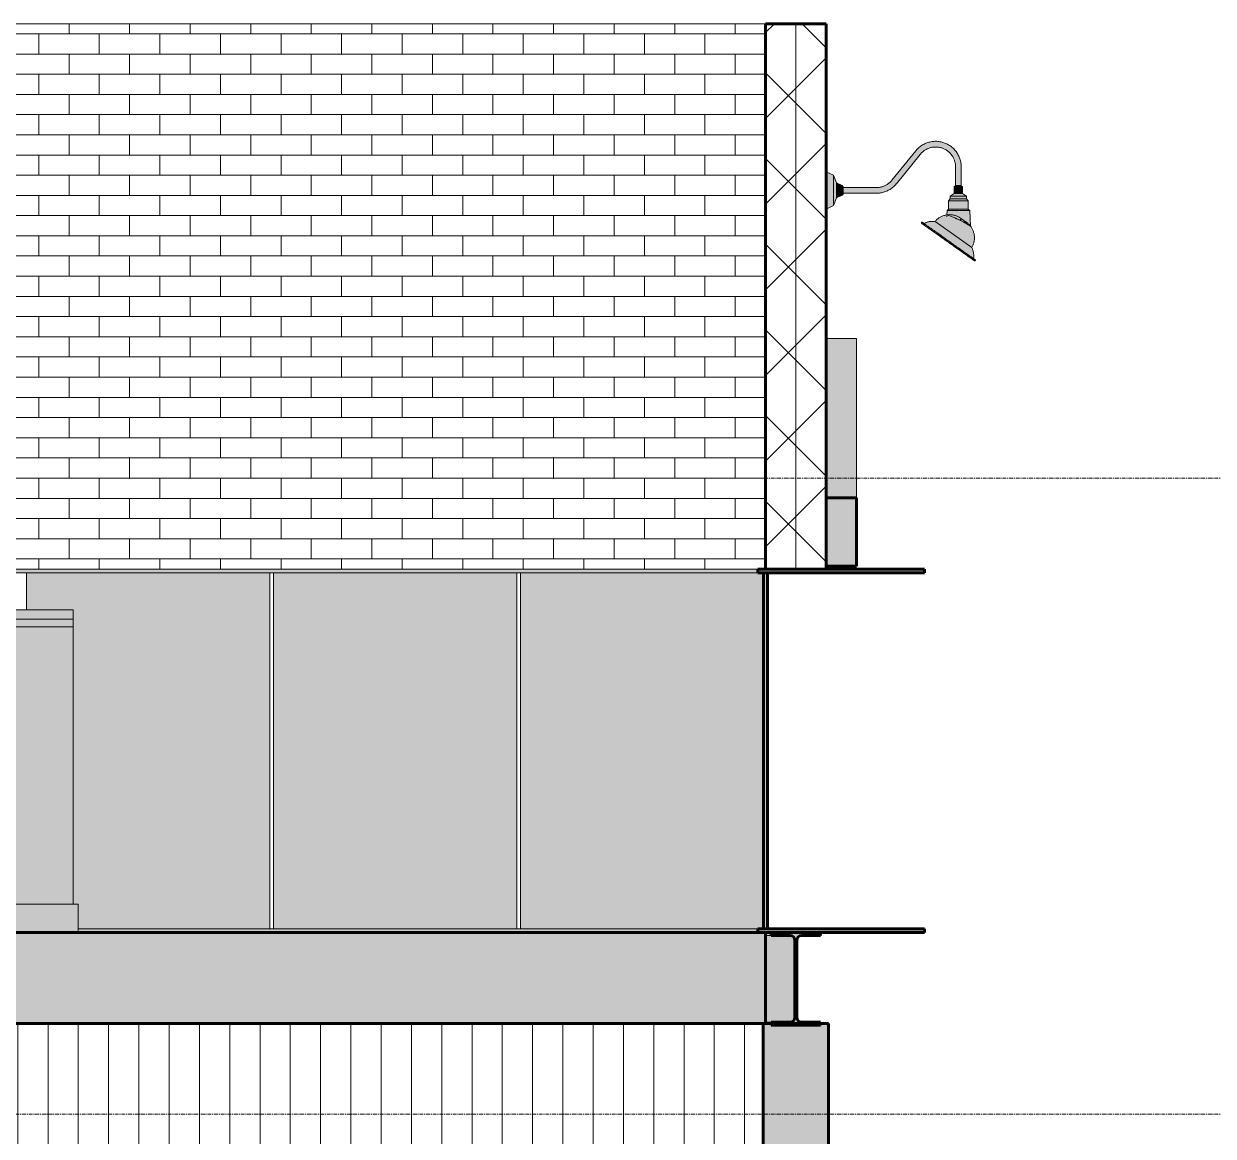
# Model space of a CAD drawing. Header units: inches. Extents: x 1275 to 2881, y -101 to 461.
# Drawn here: x 2499.6 to 2656.7, y 105.1 to 252 of the extents above; entities that cross this region are included whole.
import ezdxf

# ---------------------------------------------------------------- set-up
doc = ezdxf.new("R2010")
doc.units = ezdxf.units.IN
doc.header["$MEASUREMENT"] = 0
doc.linetypes.add('Grid Line 1_2_', pattern=[0.875, 0.5, -0.125, 0.125, -0.125])
for name, color, linetype, lineweight in [('0-1', 7, 'Continuous', 5), ('A-FLOR-LEVL-1', 51, 'Grid Line 1_2_', 9), ('A-GENM', 5, 'Continuous', 9), ('A-GENM-1', 5, 'Continuous', 5), ('A-GENM-2', 5, 'Continuous', 60), ('A-GLAZ-CURT', 52, 'Continuous', 9), ('A-GLAZ-CURT-1', 52, 'Continuous', 60), ('A-GLAZ-CWMG', 51, 'Continuous', 9), ('A-GLAZ-CWMG-1', 51, 'Continuous', 60), ('A-ROOF', 132, 'Continuous', 18), ('A-ROOF-2', 132, 'Continuous', 60), ('A-WALL', 113, 'Continuous', 18), ('A-WALL-PATT-3', 111, 'Continuous', 9), ('E-LITE-EQPM', 33, 'Continuous', 9), ('M-EQPM', 50, 'Continuous', 9), ('S-BEAM', 12, 'Continuous', 9), ('S-BEAM-1', 12, 'Continuous', 5), ('S-BEAM-2', 12, 'Continuous', 60), ('S-FNDN', 32, 'Continuous', 18), ('S-FNDN-6', 32, 'Continuous', 60)]:
    doc.layers.add(name, color=color, linetype=linetype, lineweight=lineweight)
pattern_1 = [(45, (1972.647, 112.405), (-5.65685, 5.65685), []), (135, (1972.647, 112.405), (-5.65685, -5.65685), [])]

# ---------------------------------------------------------------- blocks, each defined once
blk = doc.blocks.new('Oakfire_2_Amenities_rvt-1-BUILDING SECTION - EAST_WEST _ PREP KITCHEN - LOOKING SOUTH')
at = {"layer": 'A-FLOR-LEVL-1'}
blk.add_line((1275.24, 192), (2864.59, 192), dxfattribs=at)
blk = doc.blocks.new('Oakfire_2_Kitchen_rvt-1-BUILDING SECTION - EAST_WEST _ PREP KITCHEN - LOOKING SOUTH')
at = {"layer": 'A-FLOR-LEVL-1'}
for p, q in [((1275.24, 192), (2864.59, 192)), ((1275.24, 108), (2864.59, 108))]:
    blk.add_line(p, q, dxfattribs=at)
blk = doc.blocks.new('Frameless Glass Panel - fake-1587147-BUILDING SECTION - EAST_WEST _ PREP KITCHEN - LOOKING SOUTH')
at = {"layer": 'A-GLAZ-CURT'}
blk.add_hatch(color=256, dxfattribs=at).paths.add_polyline_path([(2597.56, 132.5), (2597.81, 132.5), (2597.81, 179.5), (2597.31, 179.5), (2597.31, 132.5)], flags=0)
at = {"layer": 'A-GLAZ-CURT-1'}
for p, q in [((2597.31, 179.5), (2597.31, 132.5)), ((2597.81, 179.5), (2597.31, 179.5)), ((2597.81, 132.5), (2597.81, 179.5)), ((2597.31, 132.5), (2597.81, 132.5))]:
    blk.add_line(p, q, dxfattribs=at)
blk = doc.blocks.new('Rectangular Mullion - Oakfire steel blade-1587142-BUILDING SECTION - EAST_WEST _ PREP KITCHEN - LOOKING SOUTH')
at = {"layer": 'A-GLAZ-CWMG'}
blk.add_hatch(color=256, dxfattribs=at).paths.add_polyline_path([(2617.56, 179.5), (2618.56, 179.5), (2618.56, 180), (2596.56, 180), (2596.56, 179.5), (2605.56, 179.5)], flags=0)
at = {"layer": 'A-GLAZ-CWMG-1'}
for p, q in [((2618.56, 180), (2596.56, 180)), ((2596.56, 180), (2596.56, 179.5)), ((2596.56, 179.5), (2618.56, 179.5)), ((2618.56, 179.5), (2618.56, 180))]:
    blk.add_line(p, q, dxfattribs=at)
blk = doc.blocks.new('Rectangular Mullion - Oakfire steel blade-1587144-BUILDING SECTION - EAST_WEST _ PREP KITCHEN - LOOKING SOUTH')
at = {"layer": 'A-GLAZ-CWMG'}
blk.add_hatch(color=256, dxfattribs=at).paths.add_polyline_path([(2598.32, 132), (2618.56, 132), (2618.56, 132.5), (2596.56, 132.5), (2596.56, 132), (2597.81, 132)], flags=0)
at = {"layer": 'A-GLAZ-CWMG-1'}
for p, q in [((2618.56, 132.5), (2596.56, 132.5)), ((2596.56, 132.5), (2596.56, 132)), ((2596.56, 132), (2618.56, 132)), ((2618.56, 132), (2618.56, 132.5))]:
    blk.add_line(p, q, dxfattribs=at)
blk = doc.blocks.new('Frameless Glass Panel - fake-1587182-BUILDING SECTION - EAST_WEST _ PREP KITCHEN - LOOKING SOUTH')
at = {"layer": 'A-GLAZ-CURT'}
blk.add_hatch(color=256, dxfattribs=at).paths.add_polyline_path([(2571.93, 132.5), (2597.31, 132.5), (2597.31, 179.5), (2565.2, 179.5), (2565.2, 132.5)], flags=0)
blk.add_line((2565.2, 179.5), (2565.2, 132.5), dxfattribs=at)
blk = doc.blocks.new('Frameless Glass Panel - fake-V15-BUILDING SECTION - EAST_WEST _ PREP KITCHEN - LOOKING SOUTH')
at = {"layer": 'A-GLAZ-CURT'}
blk.add_hatch(color=256, dxfattribs=at).paths.add_polyline_path([(2564.7, 132.5), (2564.7, 179.5), (2532.58, 179.5), (2532.58, 132.5)], flags=0)
for p, q in [((2532.58, 179.5), (2532.58, 132.5)), ((2564.7, 132.5), (2564.7, 179.5))]:
    blk.add_line(p, q, dxfattribs=at)
blk = doc.blocks.new('Frameless Glass Panel - fake-V16-BUILDING SECTION - EAST_WEST _ PREP KITCHEN - LOOKING SOUTH')
at = {"layer": 'A-GLAZ-CURT'}
blk.add_hatch(color=256, dxfattribs=at).paths.add_polyline_path([(2506.79, 132.5), (2532.08, 132.5), (2532.08, 179.5), (2499.97, 179.5), (2499.97, 174.62), (2506.1, 174.62), (2506.1, 135.75), (2506.79, 135.75)], flags=0)
for p, q in [((2499.97, 179.5), (2499.97, 174.62)), ((2532.08, 132.5), (2532.08, 179.5))]:
    blk.add_line(p, q, dxfattribs=at)
blk = doc.blocks.new('Rectangular Mullion - Oakfire steel blade-1676186-BUILDING SECTION - EAST_WEST _ PREP KITCHEN - LOOKING SOUTH')
at = {"layer": 'A-GLAZ-CWMG'}
blk.add_hatch(color=256, dxfattribs=at).paths.add_polyline_path([(2565.2, 179.5), (2596.56, 179.5), (2596.56, 180), (2564.95, 180), (2564.95, 179.5)], flags=0)
blk.add_line((2596.56, 179.5), (2564.95, 179.5), dxfattribs=at)
blk = doc.blocks.new('Rectangular Mullion - Oakfire steel blade-V20-BUILDING SECTION - EAST_WEST _ PREP KITCHEN - LOOKING SOUTH')
at = {"layer": 'A-GLAZ-CWMG'}
blk.add_hatch(color=256, dxfattribs=at).paths.add_polyline_path([(2564.7, 179.5), (2564.95, 179.5), (2564.95, 180), (2532.33, 180), (2532.33, 179.5), (2532.58, 179.5)], flags=0)
blk.add_line((2564.95, 179.5), (2532.33, 179.5), dxfattribs=at)
blk = doc.blocks.new('Rectangular Mullion - Oakfire steel blade-1676187-BUILDING SECTION - EAST_WEST _ PREP KITCHEN - LOOKING SOUTH')
at = {"layer": 'A-GLAZ-CWMG'}
blk.add_hatch(color=256, dxfattribs=at).paths.add_polyline_path([(2571.93, 132), (2596.56, 132), (2596.56, 132.5), (2564.95, 132.5), (2564.95, 132), (2565.2, 132)], flags=0)
blk.add_line((2564.95, 132.5), (2596.56, 132.5), dxfattribs=at)
blk = doc.blocks.new('Rectangular Mullion - Oakfire steel blade-V21-BUILDING SECTION - EAST_WEST _ PREP KITCHEN - LOOKING SOUTH')
at = {"layer": 'A-GLAZ-CWMG'}
blk.add_hatch(color=256, dxfattribs=at).paths.add_polyline_path([(2564.7, 132), (2564.95, 132), (2564.95, 132.5), (2532.33, 132.5), (2532.33, 132), (2532.58, 132)], flags=0)
blk.add_line((2532.33, 132.5), (2564.95, 132.5), dxfattribs=at)
blk = doc.blocks.new('Rectangular Mullion - Oakfire steel blade-V22-BUILDING SECTION - EAST_WEST _ PREP KITCHEN - LOOKING SOUTH')
at = {"layer": 'A-GLAZ-CWMG'}
blk.add_hatch(color=256, dxfattribs=at).paths.add_polyline_path([(2506.79, 132), (2532.33, 132), (2532.33, 132.5), (2506.79, 132.5)], flags=0)
blk.add_line((2506.79, 132.5), (2532.33, 132.5), dxfattribs=at)
blk = doc.blocks.new('265000 - LIGHTING - GOOSENECK LIGHTING - TYPE A - 265000 - Lighting - Gooseneck Lighting - Type A-V30-BUILDING SECTION - EAST_WEST _ PREP KITCHEN - LOOKING SOUTH')
at = {"layer": 'E-LITE-EQPM'}
for points in [[(2623.13, 233.11), (2623.41, 233.11), (2623.3, 233.92), (2622.99, 234.68), (2622.61, 235.26), (2622.14, 235.73), (2621.7, 236.03), (2621.11, 236.3), (2620.42, 236.44), (2619.9, 236.47), (2619.38, 236.4), (2618.6, 236.15), (2617.95, 235.76), (2617.42, 235.22), (2617.7, 234.99), (2618.49, 235.68), (2619.47, 236.05), (2620.52, 236.07), (2621.51, 235.72), (2622.32, 235.05), (2622.85, 234.14), (2623.06, 233.11)], [(2622.79, 233.11), (2623.03, 233.11), (2622.85, 234.14), (2622.28, 235.08), (2621.47, 235.73), (2620.52, 236.07), (2619.47, 236.05), (2618.49, 235.68), (2617.7, 234.99), (2618, 234.77), (2618.49, 235.23), (2618.76, 235.44), (2619.19, 235.61), (2619.76, 235.71), (2620.31, 235.71), (2620.98, 235.55), (2621.51, 235.26), (2621.8, 235.04), (2622.34, 234.37), (2622.59, 233.66), (2622.67, 233.11), (2622.77, 233.11)], [(2614.56, 231.11), (2617.7, 234.99), (2617.4, 235.22), (2614.27, 231.34), (2614.48, 231.17)], [(2614.85, 230.88), (2617.98, 234.77), (2617.7, 234.99), (2614.56, 231.11), (2614.84, 230.88)], [(2623.03, 230.66), (2623.03, 233.11), (2622.66, 233.11), (2622.67, 230.66), (2623.01, 230.66)], [(2623.36, 230.66), (2623.41, 230.66), (2623.39, 233.11), (2623.03, 233.11), (2623.05, 230.66), (2623.36, 230.66)], [(2605.56, 227.54), (2606.55, 228), (2606.55, 232), (2605.56, 232.46), (2605.56, 227.65)], [(2606.55, 228), (2606.92, 229.02), (2606.9, 231.04), (2606.55, 231.93), (2606.55, 228.07)], [(2606.92, 229.02), (2607.67, 229.38), (2607.67, 230.63), (2606.92, 230.96), (2606.92, 229.12)], [(2612.22, 230), (2613.13, 230.15), (2613.9, 230.51), (2614.56, 231.11), (2614.26, 231.34), (2613.68, 230.78), (2612.97, 230.45), (2612.22, 230.36), (2612.22, 230.1)], [(2612.22, 229.63), (2613.02, 229.74), (2613.71, 230), (2614.13, 230.22), (2614.84, 230.88), (2614.56, 231.11), (2613.9, 230.51), (2613.1, 230.13), (2612.22, 230), (2612.22, 229.64)], [(2607.67, 229.37), (2607.81, 229.56), (2607.8, 230.5), (2607.67, 230.63), (2607.67, 229.38)], [(2607.81, 230), (2612.22, 230), (2612.22, 230.38), (2607.81, 230.36), (2607.81, 230.09)], [(2608.94, 229.63), (2612.22, 229.64), (2612.22, 230), (2607.81, 230), (2607.82, 229.63)], [(2622.09, 229.22), (2624.06, 229.25), (2623.53, 229.59), (2622.49, 229.59), (2622.01, 229.22), (2622.06, 229.22)], [(2623.36, 229.59), (2623.57, 229.59), (2623.57, 230.46), (2622.49, 230.46), (2622.49, 229.59), (2623.32, 229.59)], [(2623.3, 230.46), (2623.57, 230.46), (2623.36, 230.66), (2622.67, 230.64), (2622.53, 230.46), (2623.27, 230.46)], [(2622.78, 228.64), (2624.34, 228.64), (2624.1, 228.88), (2621.96, 228.88), (2621.72, 228.64), (2622.72, 228.64)], [(2623.78, 227.54), (2624.34, 227.54), (2624.34, 228.64), (2621.72, 228.64), (2621.73, 227.54), (2623.77, 227.54)], [(2623.27, 228.88), (2624.1, 228.88), (2624.1, 229.22), (2621.96, 229.22), (2621.96, 228.88), (2623.22, 228.88)], [(2624.79, 222.45), (2625.13, 223.38), (2625.07, 224.37), (2624.94, 224.68), (2624.66, 225.21), (2624.6, 225.29), (2623.98, 225.67), (2623.35, 226.01), (2622.28, 226.48), (2621.5, 226.77), (2620.6, 226.44), (2619.95, 225.89), (2624.74, 222.49)], [(2624.64, 225.26), (2624.51, 227.35), (2621.53, 227.35), (2621.5, 226.77), (2622.5, 226.39), (2623.41, 225.98), (2624.25, 225.51), (2624.61, 225.28)], [(2621.91, 227.35), (2624.53, 227.35), (2624.33, 227.54), (2621.72, 227.54), (2621.55, 227.35), (2621.91, 227.35)], [(2625.14, 220.73), (2625.28, 220.74), (2625.15, 220.9), (2618.47, 225.62), (2618.17, 225.78), (2618.24, 225.64), (2622.57, 222.56), (2625.13, 220.74)], [(2625.04, 220.98), (2625.03, 221.72), (2624.79, 222.46), (2619.95, 225.89), (2619.18, 225.88), (2618.47, 225.62), (2619.11, 225.18), (2619.69, 224.77), (2620.16, 224.42), (2620.6, 224.1), (2625.04, 220.98)]]:
    blk.add_hatch(color=256, dxfattribs=at).paths.add_polyline_path(points, flags=0)
for p, q in [((2617.41, 235.23), (2614.26, 231.35)), ((2614.85, 230.88), (2617.99, 234.76)), ((2622.66, 233.11), (2622.66, 230.66)), ((2623.41, 230.66), (2623.41, 233.11)), ((2606.55, 232), (2605.56, 232.46)), ((2606.92, 230.98), (2606.55, 232)), ((2606.55, 228), (2606.55, 232)), ((2607.67, 230.63), (2606.92, 230.98)), ((2606.92, 229.02), (2606.92, 230.98)), ((2606.92, 229.02), (2607.67, 229.37)), ((2607.81, 230.49), (2607.67, 230.63)), ((2607.67, 230.63), (2607.67, 229.37)), ((2607.67, 229.37), (2607.81, 229.52)), ((2607.81, 229.52), (2607.81, 230.49)), ((2612.22, 230.38), (2607.81, 230.38)), ((2607.81, 229.63), (2612.22, 229.63)), ((2622.49, 229.59), (2621.96, 229.22)), ((2622.69, 230.66), (2622.49, 230.46)), ((2622.49, 230.46), (2622.49, 229.59)), ((2623.57, 230.46), (2622.49, 230.46)), ((2623.57, 229.59), (2622.49, 229.59)), ((2623.03, 230.66), (2622.66, 230.66)), ((2623.41, 230.66), (2623.03, 230.66)), ((2623.57, 230.46), (2623.37, 230.66)), ((2623.57, 229.59), (2623.57, 230.46)), ((2624.1, 229.22), (2623.57, 229.59)), ((2605.56, 227.54), (2606.55, 228)), ((2606.55, 228), (2606.92, 229.02)), ((2621.96, 228.88), (2621.72, 228.64)), ((2621.72, 228.64), (2621.72, 227.54)), ((2624.34, 228.64), (2621.72, 228.64)), ((2621.96, 229.22), (2621.96, 228.88)), ((2624.1, 229.22), (2621.96, 229.22)), ((2624.1, 228.88), (2621.96, 228.88)), ((2624.1, 228.88), (2624.1, 229.22)), ((2624.34, 228.64), (2624.1, 228.88)), ((2624.34, 227.54), (2624.34, 228.64)), ((2621.49, 226.64), (2621.49, 226.49)), ((2621.53, 227.35), (2621.5, 226.77)), ((2621.72, 227.54), (2621.53, 227.35)), ((2624.53, 227.35), (2621.53, 227.35)), ((2624.34, 227.54), (2621.72, 227.54)), ((2624.53, 227.35), (2624.34, 227.54)), ((2624.64, 225.26), (2624.53, 227.35)), ((2625.14, 220.73), (2618.21, 225.65)), ((2618.21, 225.65), (2618.43, 225.49)), ((2618.47, 225.62), (2618.3, 225.74)), ((2618.3, 225.74), (2618.4, 225.67)), ((2618.83, 225.21), (2618.45, 225.48)), ((2618.45, 225.48), (2618.83, 225.21)), ((2619.95, 225.89), (2624.79, 222.45)), ((2621.07, 223.78), (2620.18, 224.4)), ((2624.53, 221.32), (2622.29, 222.91)), ((2624.1, 221.47), (2623.74, 221.72)), ((2623.74, 221.72), (2624.1, 221.47)), ((2624.71, 221.04), (2624.52, 221.17)), ((2624.52, 221.17), (2624.71, 221.04))]:
    blk.add_line(p, q, dxfattribs=at)
at = {"layer": 'E-LITE-EQPM', "flags": 128}
for points in [[(2623.41, 233.11), (2623.4, 233.24), (2623.39, 233.38), (2623.38, 233.51), (2623.36, 233.64), (2623.34, 233.78), (2623.31, 233.91), (2623.27, 234.04), (2623.23, 234.17), (2623.19, 234.3), (2623.14, 234.42), (2623.08, 234.54), (2623.02, 234.66), (2622.96, 234.78), (2622.89, 234.9), (2622.82, 235.01), (2622.74, 235.12), (2622.65, 235.23), (2622.57, 235.33), (2622.48, 235.43), (2622.38, 235.53), (2622.28, 235.62), (2622.18, 235.71), (2622.07, 235.79), (2621.97, 235.87), (2621.85, 235.95), (2621.74, 236.02), (2621.62, 236.08), (2621.5, 236.14), (2621.38, 236.2), (2621.25, 236.25), (2621.13, 236.3), (2621, 236.34), (2620.87, 236.38), (2620.74, 236.41), (2620.6, 236.43), (2620.47, 236.45), (2620.34, 236.47), (2620.2, 236.48), (2620.07, 236.48), (2619.93, 236.48), (2619.8, 236.47), (2619.66, 236.46), (2619.53, 236.44), (2619.4, 236.42), (2619.26, 236.39), (2619.13, 236.36), (2619, 236.32), (2618.88, 236.28), (2618.75, 236.23), (2618.63, 236.18), (2618.5, 236.12), (2618.38, 236.05), (2618.27, 235.98), (2618.15, 235.91), (2618.04, 235.83), (2617.94, 235.75), (2617.83, 235.67), (2617.73, 235.58), (2617.63, 235.48), (2617.54, 235.39), (2617.45, 235.28), (2617.41, 235.23)], [(2617.99, 234.76), (2618.06, 234.84), (2618.13, 234.92), (2618.2, 234.99), (2618.28, 235.06), (2618.36, 235.13), (2618.44, 235.2), (2618.53, 235.26), (2618.61, 235.32), (2618.7, 235.37), (2618.79, 235.42), (2618.89, 235.47), (2618.98, 235.51), (2619.08, 235.55), (2619.18, 235.59), (2619.28, 235.62), (2619.38, 235.65), (2619.48, 235.67), (2619.59, 235.69), (2619.69, 235.71), (2619.79, 235.72), (2619.9, 235.73), (2620, 235.73), (2620.11, 235.73), (2620.21, 235.72), (2620.32, 235.72), (2620.42, 235.7), (2620.53, 235.68), (2620.63, 235.66), (2620.73, 235.64), (2620.83, 235.61), (2620.93, 235.57), (2621.03, 235.53), (2621.12, 235.49), (2621.22, 235.45), (2621.31, 235.4), (2621.4, 235.34), (2621.49, 235.29), (2621.58, 235.23), (2621.66, 235.16), (2621.74, 235.1), (2621.82, 235.03), (2621.89, 234.95), (2621.97, 234.88), (2622.04, 234.8), (2622.1, 234.72), (2622.17, 234.63), (2622.22, 234.55), (2622.28, 234.46), (2622.33, 234.37), (2622.38, 234.27), (2622.43, 234.18), (2622.47, 234.08), (2622.5, 233.98), (2622.54, 233.88), (2622.57, 233.78), (2622.59, 233.68), (2622.61, 233.58), (2622.63, 233.47), (2622.64, 233.37), (2622.65, 233.27), (2622.65, 233.16), (2622.66, 233.11)], [(2614.26, 231.35), (2614.2, 231.27), (2614.13, 231.19), (2614.05, 231.12), (2613.97, 231.04), (2613.9, 230.98), (2613.81, 230.91), (2613.73, 230.85), (2613.64, 230.79), (2613.55, 230.74), (2613.46, 230.68), (2613.37, 230.64), (2613.27, 230.59), (2613.17, 230.55), (2613.07, 230.52), (2612.97, 230.49), (2612.87, 230.46), (2612.77, 230.43), (2612.67, 230.41), (2612.56, 230.4), (2612.46, 230.39), (2612.36, 230.38), (2612.25, 230.38), (2612.22, 230.38)], [(2612.22, 229.63), (2612.36, 229.63), (2612.49, 229.64), (2612.63, 229.65), (2612.76, 229.67), (2612.89, 229.69), (2613.03, 229.72), (2613.16, 229.76), (2613.29, 229.8), (2613.41, 229.84), (2613.54, 229.89), (2613.66, 229.95), (2613.78, 230.01), (2613.9, 230.07), (2614.02, 230.14), (2614.13, 230.21), (2614.24, 230.29), (2614.35, 230.38), (2614.45, 230.46), (2614.55, 230.55), (2614.65, 230.65), (2614.74, 230.75), (2614.83, 230.85), (2614.85, 230.88)], [(2619.95, 225.89), (2620.01, 225.97), (2620.08, 226.04), (2620.15, 226.11), (2620.23, 226.18), (2620.3, 226.24), (2620.38, 226.3), (2620.46, 226.36), (2620.55, 226.41), (2620.63, 226.47), (2620.72, 226.51), (2620.81, 226.56), (2620.9, 226.6), (2620.99, 226.64), (2621.09, 226.67), (2621.18, 226.7), (2621.28, 226.72), (2621.38, 226.75), (2621.47, 226.76), (2621.5, 226.77)], [(2621.58, 226.78), (2621.68, 226.79), (2621.78, 226.79), (2621.88, 226.8), (2621.98, 226.79), (2622.08, 226.79), (2622.17, 226.78), (2622.27, 226.76), (2622.37, 226.74), (2622.47, 226.72), (2622.57, 226.7), (2622.66, 226.67), (2622.75, 226.63), (2622.85, 226.6), (2622.94, 226.56), (2623.03, 226.51), (2623.12, 226.46), (2623.2, 226.41), (2623.28, 226.36)], [(2624.1, 225.78), (2624.1, 225.78), (2624.1, 225.78), (2624.1, 225.78), (2624.1, 225.78), (2624.09, 225.78), (2624.09, 225.79), (2624.08, 225.79), (2624.08, 225.79), (2624.08, 225.8), (2624.07, 225.8), (2624.06, 225.8), (2624.06, 225.81), (2624.05, 225.81), (2624.04, 225.82), (2624.03, 225.83), (2624.02, 225.83), (2624.01, 225.84), (2624, 225.85), (2623.99, 225.85), (2623.98, 225.86), (2623.97, 225.87), (2623.96, 225.88), (2623.95, 225.89), (2623.93, 225.9), (2623.92, 225.91), (2623.91, 225.92), (2623.89, 225.93), (2623.88, 225.94), (2623.86, 225.95), (2623.85, 225.96), (2623.84, 225.97), (2623.82, 225.98), (2623.81, 225.99), (2623.79, 226), (2623.77, 226.01), (2623.76, 226.02), (2623.74, 226.03), (2623.73, 226.04), (2623.71, 226.05), (2623.7, 226.06), (2623.68, 226.08), (2623.67, 226.09), (2623.65, 226.1), (2623.63, 226.11), (2623.62, 226.12), (2623.6, 226.13), (2623.59, 226.14), (2623.57, 226.15), (2623.56, 226.16), (2623.54, 226.17), (2623.53, 226.18), (2623.52, 226.19), (2623.5, 226.2), (2623.49, 226.21), (2623.48, 226.22), (2623.46, 226.23), (2623.45, 226.24), (2623.44, 226.25), (2623.43, 226.25), (2623.42, 226.26), (2623.41, 226.27), (2623.4, 226.28), (2623.39, 226.28), (2623.38, 226.29), (2623.37, 226.29), (2623.36, 226.3), (2623.36, 226.31), (2623.35, 226.31), (2623.34, 226.31), (2623.34, 226.32), (2623.33, 226.32), (2623.33, 226.33), (2623.33, 226.33), (2623.32, 226.33), (2623.32, 226.33), (2623.32, 226.33), (2623.32, 226.33), (2623.32, 226.33)], [(2623.32, 226.33), (2623.32, 226.33), (2623.32, 226.33), (2623.32, 226.33), (2623.32, 226.33), (2623.33, 226.33), (2623.33, 226.32), (2623.34, 226.32), (2623.34, 226.32), (2623.35, 226.31), (2623.35, 226.31), (2623.36, 226.3), (2623.37, 226.3), (2623.38, 226.29), (2623.38, 226.29), (2623.39, 226.28), (2623.4, 226.27), (2623.41, 226.27), (2623.42, 226.26), (2623.43, 226.25), (2623.45, 226.24), (2623.46, 226.23), (2623.47, 226.23), (2623.48, 226.22), (2623.5, 226.21)], [(2618.18, 225.66), (2618.18, 225.66), (2618.17, 225.66), (2618.17, 225.67), (2618.17, 225.67), (2618.17, 225.67), (2618.16, 225.67), (2618.16, 225.68), (2618.16, 225.68), (2618.16, 225.68), (2618.16, 225.68), (2618.16, 225.69), (2618.15, 225.69), (2618.15, 225.69), (2618.15, 225.69), (2618.15, 225.7), (2618.15, 225.7), (2618.15, 225.7), (2618.15, 225.71), (2618.15, 225.71), (2618.15, 225.71), (2618.15, 225.72), (2618.15, 225.72), (2618.14, 225.72), (2618.14, 225.73), (2618.14, 225.73), (2618.15, 225.73), (2618.15, 225.74), (2618.15, 225.74), (2618.15, 225.74), (2618.15, 225.74), (2618.15, 225.75), (2618.15, 225.75), (2618.15, 225.75), (2618.15, 225.76), (2618.15, 225.76), (2618.15, 225.76), (2618.16, 225.76), (2618.16, 225.77), (2618.16, 225.77), (2618.16, 225.77), (2618.16, 225.78), (2618.16, 225.78), (2618.17, 225.78), (2618.17, 225.78), (2618.17, 225.78), (2618.17, 225.79), (2618.18, 225.79), (2618.18, 225.79), (2618.18, 225.79), (2618.18, 225.79), (2618.19, 225.8), (2618.19, 225.8), (2618.19, 225.8), (2618.2, 225.8), (2618.2, 225.8), (2618.2, 225.8), (2618.2, 225.8), (2618.21, 225.8), (2618.21, 225.8), (2618.21, 225.8), (2618.22, 225.8), (2618.22, 225.8), (2618.22, 225.8), (2618.23, 225.8), (2618.23, 225.8), (2618.23, 225.8), (2618.24, 225.8), (2618.24, 225.8), (2618.24, 225.8), (2618.25, 225.8), (2618.25, 225.8), (2618.25, 225.8), (2618.25, 225.8), (2618.26, 225.8), (2618.26, 225.8), (2618.26, 225.79), (2618.27, 225.79), (2618.27, 225.79), (2618.27, 225.79), (2618.27, 225.79), (2618.28, 225.78), (2618.28, 225.78), (2618.28, 225.78), (2618.28, 225.78), (2618.28, 225.78), (2618.29, 225.77), (2618.29, 225.77), (2618.29, 225.77), (2618.29, 225.77), (2618.29, 225.76), (2618.29, 225.76), (2618.3, 225.76), (2618.3, 225.75), (2618.3, 225.75), (2618.3, 225.75), (2618.3, 225.75), (2618.3, 225.74), (2618.3, 225.74), (2618.3, 225.74)], [(2618.18, 225.66), (2618.18, 225.66), (2618.19, 225.65), (2618.2, 225.64), (2618.22, 225.63), (2618.25, 225.61), (2618.28, 225.59), (2618.31, 225.56), (2618.36, 225.54), (2618.4, 225.5), (2618.45, 225.47), (2618.51, 225.42), (2618.57, 225.38), (2618.64, 225.33), (2618.71, 225.28), (2618.79, 225.23), (2618.87, 225.17), (2618.95, 225.11), (2619.04, 225.05), (2619.14, 224.98), (2619.24, 224.91), (2619.34, 224.84), (2619.44, 224.76), (2619.55, 224.68), (2619.67, 224.6), (2619.78, 224.52), (2619.9, 224.44), (2620.02, 224.35), (2620.15, 224.26), (2620.28, 224.17), (2620.4, 224.08), (2620.54, 223.99), (2620.67, 223.89), (2620.8, 223.8), (2620.94, 223.7), (2621.08, 223.6), (2621.21, 223.51), (2621.35, 223.41), (2621.49, 223.31), (2621.63, 223.21), (2621.77, 223.11), (2621.91, 223.01), (2622.05, 222.91), (2622.19, 222.82), (2622.33, 222.72), (2622.46, 222.62), (2622.6, 222.52), (2622.73, 222.43), (2622.86, 222.34), (2622.99, 222.24), (2623.12, 222.15), (2623.25, 222.06), (2623.37, 221.98), (2623.49, 221.89), (2623.61, 221.81), (2623.72, 221.73), (2623.84, 221.65), (2623.94, 221.57), (2624.05, 221.5), (2624.15, 221.43), (2624.24, 221.36), (2624.34, 221.29), (2624.42, 221.23), (2624.51, 221.17), (2624.59, 221.11), (2624.66, 221.06), (2624.73, 221.01), (2624.8, 220.97), (2624.86, 220.92), (2624.91, 220.88), (2624.96, 220.85), (2625, 220.82), (2625.04, 220.79), (2625.08, 220.77), (2625.1, 220.75), (2625.13, 220.73), (2625.14, 220.72), (2625.15, 220.71), (2625.16, 220.71), (2625.16, 220.71)], [(2625.16, 220.71), (2625.16, 220.71), (2625.15, 220.71), (2625.14, 220.72), (2625.12, 220.74), (2625.09, 220.76), (2625.06, 220.78), (2625.03, 220.8), (2624.98, 220.83), (2624.94, 220.87), (2624.89, 220.9), (2624.83, 220.94), (2624.77, 220.99), (2624.7, 221.03), (2624.63, 221.08), (2624.55, 221.14), (2624.47, 221.2), (2624.38, 221.26), (2624.29, 221.32), (2624.2, 221.39), (2624.1, 221.46), (2624, 221.53), (2623.89, 221.61), (2623.78, 221.68), (2623.67, 221.76), (2623.56, 221.85), (2623.44, 221.93), (2623.32, 222.02), (2623.19, 222.1), (2623.06, 222.19), (2622.93, 222.29), (2622.8, 222.38), (2622.67, 222.47), (2622.54, 222.57), (2622.4, 222.67), (2622.26, 222.76), (2622.12, 222.86), (2621.99, 222.96), (2621.85, 223.06), (2621.71, 223.16), (2621.57, 223.26), (2621.43, 223.35), (2621.29, 223.45), (2621.15, 223.55), (2621.01, 223.65), (2620.88, 223.75), (2620.74, 223.84), (2620.61, 223.94), (2620.47, 224.03), (2620.34, 224.12), (2620.22, 224.21), (2620.09, 224.3), (2619.97, 224.39), (2619.85, 224.48), (2619.73, 224.56), (2619.61, 224.64), (2619.5, 224.72), (2619.4, 224.8), (2619.29, 224.87), (2619.19, 224.94), (2619.09, 225.01), (2619, 225.08), (2618.91, 225.14), (2618.83, 225.2), (2618.75, 225.25), (2618.68, 225.31), (2618.61, 225.36), (2618.54, 225.4), (2618.48, 225.44), (2618.43, 225.48), (2618.38, 225.52), (2618.34, 225.55), (2618.3, 225.58), (2618.26, 225.6), (2618.24, 225.62), (2618.21, 225.64), (2618.2, 225.65), (2618.18, 225.66), (2618.18, 225.66), (2618.18, 225.66)], [(2625.25, 220.84), (2625.25, 220.84), (2625.24, 220.84), (2625.23, 220.85), (2625.21, 220.87), (2625.18, 220.88), (2625.15, 220.91), (2625.12, 220.93), (2625.08, 220.96), (2625.03, 220.99), (2624.98, 221.03), (2624.92, 221.07), (2624.86, 221.12), (2624.79, 221.16), (2624.72, 221.21), (2624.64, 221.27), (2624.56, 221.33), (2624.48, 221.39), (2624.39, 221.45), (2624.29, 221.52), (2624.19, 221.59), (2624.09, 221.66), (2623.99, 221.73), (2623.88, 221.81), (2623.76, 221.89), (2623.65, 221.97), (2623.53, 222.06), (2623.41, 222.14), (2623.28, 222.23), (2623.16, 222.32), (2623.03, 222.41), (2622.89, 222.51), (2622.76, 222.6), (2622.63, 222.7), (2622.49, 222.79), (2622.35, 222.89), (2622.22, 222.99), (2622.08, 223.09), (2621.94, 223.19), (2621.8, 223.29), (2621.66, 223.38), (2621.52, 223.48), (2621.38, 223.58), (2621.24, 223.68), (2621.1, 223.78), (2620.97, 223.88), (2620.83, 223.97), (2620.7, 224.07), (2620.57, 224.16), (2620.44, 224.25), (2620.31, 224.34), (2620.18, 224.43), (2620.06, 224.52), (2619.94, 224.61), (2619.82, 224.69), (2619.71, 224.77), (2619.59, 224.85), (2619.49, 224.93), (2619.38, 225), (2619.28, 225.07), (2619.19, 225.14), (2619.09, 225.2), (2619.01, 225.27), (2618.92, 225.33), (2618.84, 225.38), (2618.77, 225.44), (2618.7, 225.48), (2618.63, 225.53), (2618.58, 225.57), (2618.52, 225.61), (2618.47, 225.65), (2618.43, 225.68), (2618.39, 225.71), (2618.35, 225.73), (2618.33, 225.75), (2618.3, 225.76), (2618.29, 225.78), (2618.28, 225.78), (2618.27, 225.79), (2618.27, 225.79)], [(2618.27, 225.79), (2618.27, 225.79), (2618.28, 225.78), (2618.29, 225.77), (2618.31, 225.76), (2618.34, 225.74), (2618.37, 225.72), (2618.41, 225.69), (2618.45, 225.66), (2618.49, 225.64)], [(2618.46, 225.63), (2618.54, 225.67), (2618.63, 225.71), (2618.72, 225.75), (2618.81, 225.78), (2618.91, 225.81), (2619, 225.84), (2619.1, 225.86), (2619.19, 225.88), (2619.29, 225.89), (2619.38, 225.9), (2619.48, 225.91), (2619.58, 225.91), (2619.68, 225.91), (2619.77, 225.91), (2619.87, 225.9), (2619.95, 225.89)], [(2623.42, 226.09), (2623.35, 226.15), (2623.27, 226.21), (2623.27, 226.21)], [(2623.99, 225.7), (2623.95, 225.73), (2623.87, 225.78), (2623.79, 225.83)], [(2623.87, 225.94), (2623.89, 225.93), (2623.9, 225.92), (2623.91, 225.91), (2623.93, 225.9), (2623.94, 225.89), (2623.95, 225.88), (2623.96, 225.88), (2623.98, 225.87), (2623.99, 225.86), (2624, 225.85), (2624.01, 225.84), (2624.02, 225.84), (2624.03, 225.83), (2624.04, 225.82), (2624.04, 225.82), (2624.05, 225.81), (2624.06, 225.81), (2624.07, 225.8), (2624.07, 225.8), (2624.08, 225.79), (2624.08, 225.79), (2624.09, 225.79), (2624.09, 225.78), (2624.09, 225.78), (2624.1, 225.78), (2624.1, 225.78), (2624.1, 225.78), (2624.1, 225.78), (2624.1, 225.78)], [(2624.13, 225.76), (2624.18, 225.72), (2624.26, 225.66), (2624.33, 225.59), (2624.41, 225.52), (2624.48, 225.45), (2624.54, 225.38), (2624.56, 225.36)], [(2624.64, 225.26), (2624.7, 225.18), (2624.75, 225.09), (2624.81, 225.01), (2624.86, 224.92), (2624.9, 224.83), (2624.94, 224.74), (2624.98, 224.65), (2625.02, 224.56), (2625.05, 224.46), (2625.07, 224.37), (2625.1, 224.27), (2625.11, 224.17), (2625.13, 224.07), (2625.14, 223.97), (2625.15, 223.87), (2625.15, 223.77), (2625.15, 223.67), (2625.15, 223.57), (2625.14, 223.47), (2625.12, 223.38), (2625.11, 223.28), (2625.09, 223.18), (2625.06, 223.08), (2625.03, 222.99), (2625, 222.89), (2624.97, 222.8), (2624.93, 222.71), (2624.88, 222.62), (2624.84, 222.53), (2624.79, 222.45)], [(2624.79, 222.45), (2624.84, 222.37), (2624.88, 222.28), (2624.91, 222.19), (2624.94, 222.09), (2624.97, 222), (2625, 221.91), (2625.02, 221.81), (2625.04, 221.71), (2625.05, 221.62), (2625.06, 221.52), (2625.06, 221.42), (2625.07, 221.33), (2625.06, 221.23), (2625.06, 221.13), (2625.05, 221.03), (2625.04, 220.96)], [(2625.05, 220.98), (2625.09, 220.95), (2625.13, 220.92), (2625.17, 220.9), (2625.19, 220.88), (2625.22, 220.86), (2625.23, 220.85), (2625.25, 220.84), (2625.25, 220.84), (2625.25, 220.84)], [(2625.25, 220.84), (2625.25, 220.83), (2625.26, 220.83), (2625.26, 220.83), (2625.26, 220.83), (2625.26, 220.82), (2625.27, 220.82), (2625.27, 220.82), (2625.27, 220.82), (2625.27, 220.81), (2625.27, 220.81), (2625.28, 220.81), (2625.28, 220.81), (2625.28, 220.8), (2625.28, 220.8), (2625.28, 220.8), (2625.28, 220.8), (2625.28, 220.79), (2625.28, 220.79), (2625.28, 220.79), (2625.28, 220.78), (2625.29, 220.78), (2625.29, 220.78), (2625.29, 220.77), (2625.29, 220.77), (2625.29, 220.77), (2625.29, 220.76), (2625.29, 220.76), (2625.28, 220.76), (2625.28, 220.75), (2625.28, 220.75), (2625.28, 220.75), (2625.28, 220.75), (2625.28, 220.74), (2625.28, 220.74), (2625.28, 220.74), (2625.28, 220.73), (2625.27, 220.73), (2625.27, 220.73), (2625.27, 220.73), (2625.27, 220.72), (2625.27, 220.72), (2625.27, 220.72), (2625.26, 220.72), (2625.26, 220.71), (2625.26, 220.71), (2625.26, 220.71), (2625.25, 220.71), (2625.25, 220.71), (2625.25, 220.7), (2625.25, 220.7), (2625.24, 220.7), (2625.24, 220.7), (2625.24, 220.7), (2625.23, 220.7), (2625.23, 220.7), (2625.23, 220.69), (2625.23, 220.69), (2625.22, 220.69), (2625.22, 220.69), (2625.22, 220.69), (2625.21, 220.69), (2625.21, 220.69), (2625.21, 220.69), (2625.2, 220.69), (2625.2, 220.69), (2625.2, 220.69), (2625.19, 220.69), (2625.19, 220.69), (2625.19, 220.69), (2625.19, 220.69), (2625.18, 220.7), (2625.18, 220.7), (2625.18, 220.7), (2625.17, 220.7), (2625.17, 220.7), (2625.17, 220.7), (2625.17, 220.7), (2625.16, 220.71), (2625.16, 220.71)]]:
    blk.add_lwpolyline(points, dxfattribs=at)
at = {"layer": 'E-LITE-EQPM'}
blk.add_open_spline([(2621.5, 226.77), (2621.5, 226.77), (2621.57, 226.74), (2621.83, 226.65), (2622.1, 226.55), (2622.33, 226.46), (2622.54, 226.38), (2622.71, 226.3), (2622.85, 226.24), (2623.01, 226.17), (2623.17, 226.1), (2623.33, 226.02), (2623.49, 225.94), (2623.65, 225.86), (2623.77, 225.79), (2623.86, 225.74), (2623.96, 225.69), (2624.07, 225.62), (2624.17, 225.56), (2624.24, 225.52), (2624.31, 225.47), (2624.4, 225.42), (2624.47, 225.37), (2624.52, 225.34), (2624.56, 225.31), (2624.62, 225.28), (2624.64, 225.26), (2624.64, 225.26)], degree=3, knots=[0, 0, 0, 0, 0.111111, 0.222222, 0.277778, 0.333333, 0.388889, 0.416667, 0.444444, 0.479167, 0.513889, 0.548611, 0.583333, 0.618056, 0.652778, 0.670139, 0.6875, 0.722222, 0.756944, 0.774306, 0.791667, 0.826389, 0.861111, 0.878472, 0.895833, 0.930556, 1, 1, 1, 1], dxfattribs=at)
blk = doc.blocks.new('AHU-Rooftop-Carrier-Cooling___Elec_Heating-3-5_ton - 50KC-06-1685728-BUILDING SECTION - EAST_WEST _ PREP KITCHEN - LOOKING SOUTH')
at = {"layer": 'M-EQPM'}
h = blk.add_hatch(color=256, dxfattribs=at)
h.paths.add_polyline_path([(2432.42, 135.75), (2506.1, 135.75), (2506.1, 174.62), (2432.42, 174.62), (2432.42, 135.9)], flags=0)
h.paths.add_polyline_path([(2435.02, 136.26), (2433.54, 136.26), (2433.54, 153.23), (2464.6, 153.23), (2464.6, 136.26)], flags=0)
for points in [[(2432.42, 138.13), (2432.42, 163.25), (2432.04, 163.25), (2432.04, 138.13)], [(2433.54, 150.29), (2464.6, 150.29), (2464.6, 153.23), (2433.54, 153.23)], [(2433.54, 149.79), (2464.6, 149.79), (2464.6, 150.29), (2433.54, 150.29), (2433.54, 150.14)], [(2435.02, 136.72), (2464.6, 136.72), (2464.6, 149.79), (2433.54, 149.79), (2433.54, 136.72)], [(2435.02, 136.26), (2464.6, 136.26), (2464.6, 136.72), (2433.54, 136.72), (2433.54, 136.26)], [(2432.42, 132), (2506.79, 132), (2506.79, 135.75), (2432.42, 135.75), (2432.42, 132.5)]]:
    blk.add_hatch(color=256, dxfattribs=at).paths.add_polyline_path(points, flags=0)
for p, q in [((2432.42, 174.62), (2506.1, 174.62)), ((2432.42, 174.62), (2432.42, 135.75)), ((2506.1, 135.75), (2506.1, 174.62)), ((2432.42, 173.37), (2506.1, 173.37)), ((2432.42, 173.37), (2432.42, 172.37)), ((2468.76, 173.88), (2468.76, 173.37)), ((2469.76, 173.88), (2468.76, 173.88)), ((2468.76, 173.37), (2469.76, 173.37)), ((2469.76, 173.37), (2469.76, 173.88)), ((2506.1, 172.37), (2506.1, 173.37)), ((2506.1, 172.37), (2432.42, 172.37)), ((2464.6, 172.37), (2433.54, 172.37)), ((2433.54, 172.37), (2433.54, 153.5)), ((2464.6, 153.5), (2464.6, 172.37)), ((2485.79, 172.37), (2465.6, 172.37)), ((2465.6, 172.37), (2465.6, 135.75)), ((2485.79, 135.75), (2485.79, 172.37)), ((2432.42, 163.25), (2432.04, 163.25)), ((2432.04, 163.25), (2432.04, 138.13)), ((2433.54, 153.5), (2464.6, 153.5)), ((2464.6, 153.25), (2433.54, 153.25)), ((2433.54, 150.29), (2433.54, 153.25)), ((2464.6, 153.25), (2464.6, 150.29)), ((2433.54, 149.79), (2433.54, 150.29)), ((2433.54, 150.29), (2464.6, 150.29)), ((2433.54, 136.72), (2433.54, 149.79)), ((2464.6, 149.79), (2433.54, 149.79)), ((2464.6, 150.29), (2464.6, 149.79)), ((2464.6, 149.79), (2464.6, 136.72)), ((2473.82, 137.75), (2473.82, 139)), ((2473.82, 139), (2477.57, 139)), ((2477.57, 139), (2477.57, 137.75)), ((2432.04, 138.13), (2432.42, 138.13)), ((2433.54, 136.25), (2433.54, 136.72)), ((2464.6, 136.72), (2433.54, 136.72)), ((2464.6, 136.72), (2464.6, 136.25)), ((2477.57, 137.75), (2473.82, 137.75)), ((2432.42, 135.75), (2506.79, 135.75)), ((2432.42, 132), (2432.42, 135.75)), ((2432.42, 135.75), (2506.79, 135.75)), ((2432.42, 135.75), (2432.42, 132)), ((2433.54, 136.26), (2433.54, 135.75)), ((2464.6, 135.75), (2464.6, 136.26)), ((2506.79, 135.75), (2506.79, 132)), ((2506.79, 132), (2506.79, 135.75))]:
    blk.add_line(p, q, dxfattribs=at)

msp = doc.modelspace()

# ---------------------------------------------------------------- hatches: boundary and pattern name
at = {"layer": 'A-GENM'}
msp.add_hatch(color=256, dxfattribs=at).paths.add_polyline_path([(2609.56, 180.38), (2609.56, 189.41), (2605.56, 189.41), (2605.56, 180.38)], flags=0)
at = {"layer": 'A-GENM-1'}
msp.add_hatch(color=256, dxfattribs=at).paths.add_polyline_path([(2605.56, 189.41), (2609.56, 189.41), (2609.56, 210.46), (2605.56, 210.46), (2605.56, 209.99)], flags=0)
at = {"layer": 'A-ROOF'}
msp.add_hatch(color=256, dxfattribs=at).paths.add_polyline_path([(2480.65, 120), (2597.56, 120), (2597.56, 132), (2320.08, 132), (2320.08, 120), (2457.83, 120)], flags=0)
at = {"layer": 'A-WALL-PATT-3'}
h = msp.add_hatch(dxfattribs=at)
h.set_pattern_fill('FP_10', color=256, style=0, pattern_type=2)
h.set_pattern_definition([(0, (2601.564, 192), (0, 2.667), []), (90, (2601.564, 192), (-4, 2.667), [2.667, -2.667])])
h.paths.add_polyline_path([(2526.29, 180), (2597.56, 180), (2597.56, 252), (2320.08, 252), (2320.08, 180), (2503.47, 180)], flags=0)
h.paths.add_polyline_path([(2279.11, 192), (2312.08, 192), (2312.08, 204.21), (2270.92, 204.21), (2270.92, 192), (2277.78, 192)], flags=0)
h.paths.add_polyline_path([(2291.77, 210.54), (2312.08, 210.54), (2312.08, 220.41), (2270.92, 220.41), (2270.92, 210.54), (2288.38, 210.54)], flags=0)
h.paths.add_polyline_path([(2302.3, 234.89), (2312.08, 234.89), (2312.08, 252), (2270.92, 252), (2270.92, 234.89)], flags=0)
h = msp.add_hatch(dxfattribs=at)
h.set_pattern_fill('FP_7', color=256, style=0, pattern_type=2)
h.set_pattern_definition(pattern_1)
h.paths.add_polyline_path([(2601.56, 180), (2601.56, 252), (2597.56, 252), (2597.56, 180)], flags=0)
h = msp.add_hatch(dxfattribs=at)
h.set_pattern_fill('FP_7', color=256, style=0, pattern_type=2)
h.set_pattern_definition(pattern_1)
h.paths.add_polyline_path([(2605.56, 180), (2605.56, 252), (2601.56, 252), (2601.56, 180)], flags=0)
h = msp.add_hatch(dxfattribs=at)
h.set_pattern_fill('FP_4', color=256, style=0, pattern_type=2)
h.set_pattern_definition([(90, (2270.792, 0), (-4, 2e-16), [])])
h.paths.add_polyline_path([(2597.25, 0), (2597.25, 120), (2320.08, 120), (2320.08, 108), (2312.46, 108), (2312.46, 0), (2480.75, 0), (2480.75, 87), (2481.75, 87), (2481.75, 102), (2489.75, 102), (2489.75, 87), (2490.75, 87), (2490.75, 0), (2495.14, 0)], flags=0)
h.paths.add_polyline_path([(2303.21, 0), (2303.21, 96), (2270.79, 96), (2270.79, 0)], flags=0)
h.paths.add_polyline_path([(2270.79, 108), (2303.21, 108), (2303.21, 120), (2270.79, 120), (2270.79, 111.21)], flags=0)
at = {"layer": 'S-BEAM-1'}
h = msp.add_hatch(color=256, dxfattribs=at)
h.paths.add_polyline_path([(2155.28, 131.62), (2174.43, 131.62), (2174.43, 132), (2155.28, 132)], flags=0)
h.paths.add_polyline_path([(2201.12, 131.62), (2236.1, 131.62), (2236.1, 132), (2199.99, 132), (2199.99, 131.62), (2200.26, 131.62)], flags=0)
h.paths.add_polyline_path([(2598.32, 131.62), (2598.32, 132), (2597.56, 132), (2597.56, 131.62)], flags=0)
h.paths.add_polyline_path([(2154.04, 131.62), (2154.3, 131.62), (2154.3, 132), (2154.04, 132), (2154.04, 131.84)], flags=0)
h.paths.add_polyline_path([(2303.21, 131.62), (2303.21, 132), (2241.78, 132), (2241.78, 131.62), (2298.1, 131.62)], flags=0)
h.paths.add_polyline_path([(2175.41, 131.62), (2194.06, 131.62), (2194.06, 132), (2175.41, 132)], flags=0)
h.paths.add_polyline_path([(2239.81, 131.62), (2239.81, 132), (2238.03, 132), (2238.03, 131.62), (2238.21, 131.62)], flags=0)
h.paths.add_polyline_path([(2198.06, 131.62), (2198.06, 132), (2195.53, 132), (2195.53, 131.62)], flags=0)
for points in [[(2601.19, 120), (2604.81, 120), (2604.81, 120.16), (2602.36, 120.16), (2601.88, 120.36), (2601.68, 120.84), (2601.68, 130.94), (2601.88, 131.42), (2602.36, 131.62), (2604.81, 131.62), (2604.81, 132), (2598.32, 132), (2598.32, 131.62), (2600.81, 131.6), (2601.25, 131.41), (2601.45, 130.94), (2601.43, 120.8), (2601.24, 120.36), (2600.76, 120.16), (2598.32, 120.16), (2598.32, 120), (2601.06, 120)], [(2601.45, 120.84), (2601.45, 120.84), (2601.45, 121.4)]]:
    msp.add_hatch(color=256, dxfattribs=at).paths.add_polyline_path(points, flags=0)
h = msp.add_hatch(color=256, dxfattribs=at)
h.paths.add_polyline_path([(2601.38, 130.94), (2601.45, 130.94), (2601.24, 131.43), (2600.76, 131.62), (2597.56, 131.6), (2597.56, 130.94), (2601.25, 130.94)], flags=0)
h.paths.add_polyline_path([(2238.21, 130.94), (2239.81, 130.94), (2239.81, 131.62), (2238.03, 131.6), (2238.03, 130.94)], flags=0)
h.paths.add_polyline_path([(2236.1, 130.94), (2236.1, 131.62), (2199.99, 131.6), (2199.99, 130.94), (2235.35, 130.94)], flags=0)
h.paths.add_polyline_path([(2241.78, 130.94), (2303.21, 130.94), (2303.21, 131.62), (2241.78, 131.6), (2241.78, 130.97)], flags=0)
h.paths.add_polyline_path([(2198.06, 130.94), (2198.06, 131.62), (2195.53, 131.6), (2195.53, 130.94)], flags=0)
h.paths.add_polyline_path([(2150.91, 130.94), (2154.3, 130.94), (2154.3, 131.62), (2151.41, 131.6), (2151.22, 131.5), (2151.06, 131.35), (2150.98, 131.22), (2150.92, 131.07), (2150.91, 130.94)], flags=0)
h.paths.add_polyline_path([(2194.06, 130.94), (2194.06, 131.62), (2175.41, 131.6), (2175.41, 130.94), (2189.72, 130.94)], flags=0)
h.paths.add_polyline_path([(2155.28, 130.94), (2174.43, 130.95), (2174.43, 131.62), (2155.28, 131.6), (2155.28, 130.94)], flags=0)
h = msp.add_hatch(color=256, dxfattribs=at)
h.paths.add_polyline_path([(2241.78, 120.84), (2303.21, 120.84), (2303.21, 130.94), (2241.78, 130.94), (2241.78, 123.56)], flags=0)
h.paths.add_polyline_path([(2154.3, 120.84), (2154.3, 120.89), (2150.91, 120.89), (2150.93, 120.84)], flags=0)
h.paths.add_polyline_path([(2239.81, 120.84), (2239.81, 130.94), (2238.03, 130.94), (2238.03, 120.84), (2238.21, 120.84)], flags=0)
h.paths.add_polyline_path([(2155.28, 120.84), (2174.43, 120.84), (2174.43, 127.53), (2155.28, 127.53), (2155.28, 120.89)], flags=0)
h.paths.add_polyline_path([(2201.12, 120.84), (2236.1, 120.84), (2236.1, 130.94), (2199.99, 130.92), (2199.99, 120.84)], flags=0)
h.paths.add_polyline_path([(2198.06, 120.84), (2198.06, 130.94), (2195.53, 130.94), (2195.53, 120.84)], flags=0)
h.paths.add_polyline_path([(2601.45, 120.84), (2601.43, 130.94), (2597.56, 130.94), (2597.56, 120.84), (2601.43, 120.84)], flags=0)
h.paths.add_polyline_path([(2194.06, 120.84), (2194.06, 127.53), (2175.41, 127.53), (2175.41, 120.84), (2189.72, 120.84)], flags=0)
h.paths.add_polyline_path([(2154.3, 120.89), (2154.3, 130.94), (2150.91, 130.94), (2150.91, 120.89)], flags=0)
h.paths.add_polyline_path([(2175.41, 127.69), (2194.06, 127.69), (2194.06, 130.94), (2175.41, 130.94), (2175.41, 129.73)], flags=0)
h.paths.add_polyline_path([(2155.28, 127.69), (2174.43, 127.69), (2174.43, 130.94), (2155.28, 130.94), (2155.28, 129.73)], flags=0)
h = msp.add_hatch(color=256, dxfattribs=at)
h.paths.add_polyline_path([(2199.99, 120.16), (2236.1, 120.19), (2236.1, 120.84), (2199.99, 120.84), (2199.99, 120.16)], flags=0)
h.paths.add_polyline_path([(2600.45, 120.16), (2600.81, 120.18), (2601.25, 120.37), (2601.45, 120.84), (2597.56, 120.84), (2597.56, 120.16), (2598.32, 120.16)], flags=0)
h.paths.add_polyline_path([(2155.28, 120.16), (2174.43, 120.18), (2174.43, 120.84), (2155.28, 120.84), (2155.28, 120.16)], flags=0)
h.paths.add_polyline_path([(2154.04, 120.16), (2154.3, 120.18), (2154.3, 120.84), (2150.91, 120.84), (2150.95, 120.63), (2151.06, 120.42), (2151.17, 120.31), (2151.31, 120.23), (2151.46, 120.18), (2151.59, 120.16), (2152.64, 120.16)], flags=0)
h.paths.add_polyline_path([(2175.41, 120.16), (2194.06, 120.18), (2194.06, 120.84), (2175.41, 120.84), (2175.41, 120.16)], flags=0)
h.paths.add_polyline_path([(2195.53, 120.16), (2198.06, 120.18), (2198.06, 120.84), (2195.53, 120.84), (2195.53, 120.16)], flags=0)
h.paths.add_polyline_path([(2238.03, 120.16), (2239.81, 120.19), (2239.81, 120.84), (2238.03, 120.84), (2238.03, 120.16)], flags=0)
h.paths.add_polyline_path([(2241.78, 120.16), (2303.21, 120.18), (2303.21, 120.84), (2241.78, 120.84), (2241.78, 120.16)], flags=0)
h = msp.add_hatch(color=256, dxfattribs=at)
h.paths.add_polyline_path([(2597.56, 120), (2598.32, 120), (2598.32, 120.16), (2597.56, 120.16)], flags=0)
h.paths.add_polyline_path([(2154.04, 120), (2154.3, 120), (2154.3, 120.16), (2154.04, 120.16)], flags=0)
h.paths.add_polyline_path([(2155.49, 120), (2174.43, 120), (2174.43, 120.16), (2155.28, 120.16), (2155.28, 120)], flags=0)
h.paths.add_polyline_path([(2303.21, 120), (2303.21, 120.16), (2241.78, 120.16), (2241.78, 120), (2298.1, 120)], flags=0)
h.paths.add_polyline_path([(2175.41, 120), (2194.06, 120), (2194.06, 120.16), (2175.41, 120.16)], flags=0)
h.paths.add_polyline_path([(2239.81, 120), (2239.81, 120.16), (2238.03, 120.16), (2238.03, 120), (2238.21, 120)], flags=0)
h.paths.add_polyline_path([(2236.1, 120), (2236.1, 120.16), (2199.99, 120.16), (2200, 120), (2235.35, 120)], flags=0)
h.paths.add_polyline_path([(2195.53, 120), (2198.06, 120), (2198.06, 120.16), (2195.53, 120.16)], flags=0)
at = {"layer": 'S-FNDN'}
msp.add_hatch(color=256, dxfattribs=at).paths.add_polyline_path([(2597.25, 0), (2605.88, 0), (2605.88, 120), (2597.25, 120), (2597.25, 61.82)], flags=0)

# ---------------------------------------------------------------- linework, layer by layer
at = {"layer": 'A-FLOR-LEVL-1'}
for p, q in [((1275.24, 192), (2864.59, 192)), ((1275.24, 108), (2864.59, 108))]:
    msp.add_line(p, q, dxfattribs=at)
at = {"layer": 'A-GENM'}
for p, q in [((2605.56, 210.46), (2609.56, 210.46)), ((2609.56, 210.46), (2609.56, 189.41))]:
    msp.add_line(p, q, dxfattribs=at)
at = {"layer": 'A-GENM-2'}
for p, q in [((2609.56, 189.41), (2605.56, 189.41)), ((2605.56, 189.41), (2605.56, 180.38)), ((2609.56, 180.38), (2609.56, 189.41)), ((2605.56, 180.38), (2609.56, 180.38))]:
    msp.add_line(p, q, dxfattribs=at)
at = {"layer": 'A-ROOF-2'}
for p, q in [((2597.56, 132), (2320.08, 132)), ((2597.56, 120), (2597.56, 132)), ((2320.08, 120), (2597.56, 120))]:
    msp.add_line(p, q, dxfattribs=at)
at = {"layer": 'A-WALL'}
msp.add_line((2601.56, 180), (2601.56, 252), dxfattribs=at)
at = {"layer": 'S-BEAM'}
for p, q in [((2597.56, 131.62), (2598.32, 131.62)), ((2597.56, 120.16), (2598.32, 120.16))]:
    msp.add_line(p, q, dxfattribs=at)
at = {"layer": 'S-BEAM-2'}
for p, q in [((2604.81, 132), (2598.32, 132)), ((2598.32, 132), (2598.32, 131.62)), ((2604.81, 131.62), (2604.81, 132)), ((2598.32, 131.62), (2600.76, 131.62)), ((2601.45, 130.94), (2601.45, 120.84)), ((2601.68, 120.84), (2601.68, 130.94)), ((2602.36, 131.62), (2604.81, 131.62)), ((2600.76, 120.16), (2598.32, 120.16)), ((2598.32, 120.16), (2598.32, 119.78)), ((2598.32, 119.78), (2604.81, 119.78)), ((2604.81, 120.16), (2602.36, 120.16)), ((2604.81, 119.78), (2604.81, 120.16))]:
    msp.add_line(p, q, dxfattribs=at)
for centre, start, end in [((2600.76, 130.94), 360, 90), ((2602.36, 130.94), 90, 180), ((2600.76, 120.84), 270, 0), ((2602.36, 120.84), 180, 270)]:
    msp.add_arc(centre, 0.684, start, end, dxfattribs=at)
at = {"layer": 'S-FNDN'}
for p, q in [((2597.56, 252), (2320.08, 252)), ((2320.08, 180), (2596.56, 180))]:
    msp.add_line(p, q, dxfattribs=at)
at = {"layer": 'S-FNDN-6'}
for p, q in [((2605.56, 252), (2597.56, 252)), ((2597.56, 252), (2597.56, 180)), ((2605.56, 180), (2605.56, 252)), ((2597.56, 180), (2605.56, 180)), ((2597.25, 120), (2597.25, 0)), ((2605.88, 120), (2597.56, 120)), ((2605.88, 0), (2605.88, 120))]:
    msp.add_line(p, q, dxfattribs=at)

# ---------------------------------------------------------------- block references
at = {"layer": '0-1'}
for name in ['Oakfire_2_Amenities_rvt-1-BUILDING SECTION - EAST_WEST _ PREP KITCHEN - LOOKING SOUTH', 'Oakfire_2_Kitchen_rvt-1-BUILDING SECTION - EAST_WEST _ PREP KITCHEN - LOOKING SOUTH']:
    msp.add_blockref(name, (0, 0), dxfattribs=at)
at = {"layer": 'A-GLAZ-CURT'}
for name in ['Frameless Glass Panel - fake-V16-BUILDING SECTION - EAST_WEST _ PREP KITCHEN - LOOKING SOUTH', 'Frameless Glass Panel - fake-V15-BUILDING SECTION - EAST_WEST _ PREP KITCHEN - LOOKING SOUTH', 'Frameless Glass Panel - fake-1587182-BUILDING SECTION - EAST_WEST _ PREP KITCHEN - LOOKING SOUTH', 'Frameless Glass Panel - fake-1587147-BUILDING SECTION - EAST_WEST _ PREP KITCHEN - LOOKING SOUTH']:
    msp.add_blockref(name, (0, 0), dxfattribs=at)
at = {"layer": 'A-GLAZ-CWMG'}
for name, p in [('Rectangular Mullion - Oakfire steel blade-V20-BUILDING SECTION - EAST_WEST _ PREP KITCHEN - LOOKING SOUTH', (-65.23, 0)), ('Rectangular Mullion - Oakfire steel blade-V20-BUILDING SECTION - EAST_WEST _ PREP KITCHEN - LOOKING SOUTH', (-32.61, 0)), ('Rectangular Mullion - Oakfire steel blade-V20-BUILDING SECTION - EAST_WEST _ PREP KITCHEN - LOOKING SOUTH', (0, 0)), ('Rectangular Mullion - Oakfire steel blade-1676186-BUILDING SECTION - EAST_WEST _ PREP KITCHEN - LOOKING SOUTH', (0, 0)), ('Rectangular Mullion - Oakfire steel blade-1587142-BUILDING SECTION - EAST_WEST _ PREP KITCHEN - LOOKING SOUTH', (0, 0)), ('Rectangular Mullion - Oakfire steel blade-V22-BUILDING SECTION - EAST_WEST _ PREP KITCHEN - LOOKING SOUTH', (0, 0)), ('Rectangular Mullion - Oakfire steel blade-V21-BUILDING SECTION - EAST_WEST _ PREP KITCHEN - LOOKING SOUTH', (0, 0)), ('Rectangular Mullion - Oakfire steel blade-1676187-BUILDING SECTION - EAST_WEST _ PREP KITCHEN - LOOKING SOUTH', (0, 0)), ('Rectangular Mullion - Oakfire steel blade-1587144-BUILDING SECTION - EAST_WEST _ PREP KITCHEN - LOOKING SOUTH', (0, 0))]:
    msp.add_blockref(name, p, dxfattribs=at)
at = {"layer": 'E-LITE-EQPM'}
msp.add_blockref('265000 - LIGHTING - GOOSENECK LIGHTING - TYPE A - 265000 - Lighting - Gooseneck Lighting - Type A-V30-BUILDING SECTION - EAST_WEST _ PREP KITCHEN - LOOKING SOUTH', (0, 0), dxfattribs=at)
at = {"layer": 'M-EQPM'}
msp.add_blockref('AHU-Rooftop-Carrier-Cooling___Elec_Heating-3-5_ton - 50KC-06-1685728-BUILDING SECTION - EAST_WEST _ PREP KITCHEN - LOOKING SOUTH', (0, 0), dxfattribs=at)

doc.saveas('drawing.dxf')
